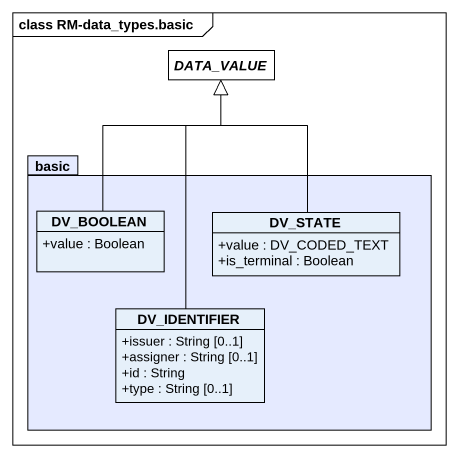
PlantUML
@startuml
mainframe class RM-data_types.basic
hide circle
hide empty members
skinparam classAttributeIconSize 0
abstract class DATA_VALUE #FFFFFF
package basic #E5EAFF {
  class DV_BOOLEAN {
    +value : Boolean
  }
  class DV_STATE {
    +value : DV_CODED_TEXT
    +is_terminal : Boolean
  }
  class DV_IDENTIFIER {
    +issuer : String [0..1]
    +assigner : String [0..1]
    +id : String
    +type : String [0..1]
  }
}
DV_BOOLEAN -up-|> DATA_VALUE
DV_STATE -up-|> DATA_VALUE
DV_IDENTIFIER -up-|> DATA_VALUE
@enduml
